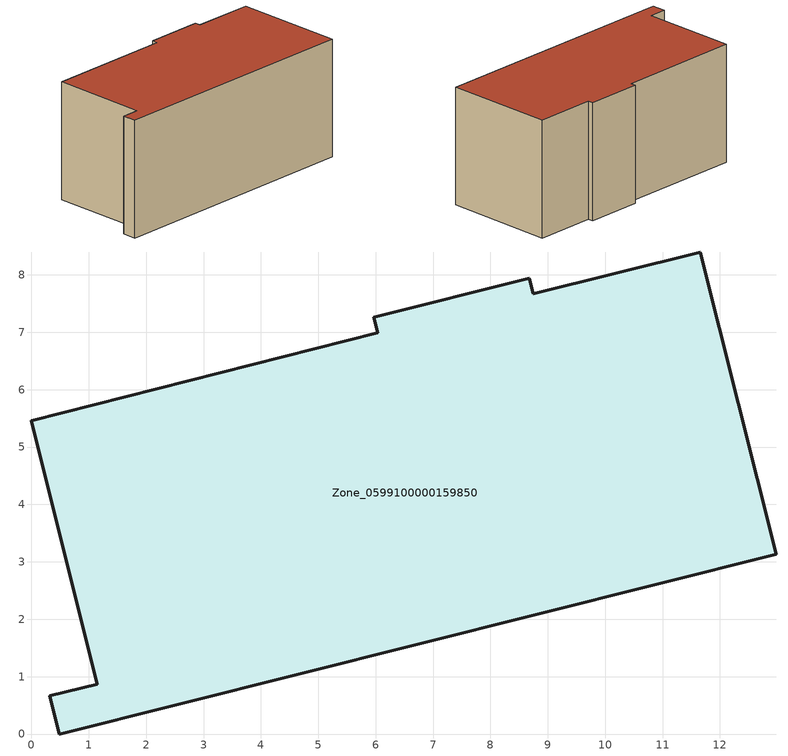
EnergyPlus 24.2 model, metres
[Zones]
Zone_0599100000159850
 floor ground (C_G): 12.98,3.13 0.49,0 0.32,0.66 1.15,0.87 0,5.46 6.04,6.99 5.97,7.26 8.68,7.94 8.75,7.67 11.66,8.4 z0
 wall outside (C_F): 6.04,6.99 0,5.46 1.15,0.87 0.32,0.66 0.49,0 12.98,3.13 11.66,8.4 8.75,7.67 8.68,7.94 5.97,7.26 6.04,6.99 z0:5.8
 roof outside (C_R): 11.66,8.4 8.75,7.67 8.68,7.94 5.97,7.26 6.04,6.99 0,5.46 1.15,0.87 0.32,0.66 0.49,0 12.98,3.13 z5.8
[BUILDING]
Pand.0599100000159850: North Axis=0; Terrain=City; Loads Convergence Tolerance Value=0.04; Temperature Convergence Tolerance Value=0.4; Solar Distribution=FullExterior; Maximum Number of Warmup Days=25; Minimum Number of Warmup Days=1
[Site:Location]
Rotterdam.The.Hague.AP_ZH_NLD Design_Conditions: Latitude=51.96; Longitude=4.45; Time Zone=1; Elevation=-4.5
[SITE:GROUNDTEMPERATURE:BUILDINGSURFACE]
18, 18, 18, 18, 18, 18, 18, 18, 18, 18, 18, 18
[MATERIAL] Thermal Absorptance=0.9; Solar Absorptance=0.7; Visible Absorptance=0.7
Name | Roughness | Thickness | Conductivity | Density | Specific Heat
G.TI.1975-1991 | MediumSmooth | 0.15 | 0.288461 | 540 | 1210
F.TI.1975-1991 | Rough | 0.3 | 0.230769 | 1920 | 840
R.TI.1975-1991 | MediumRough | 0.2 | 0.153846 | 1500 | 1000
[CONSTRUCTION]
C_G: G.TI.1975-1991
C_F: F.TI.1975-1991
C_R: R.TI.1975-1991
[ZONE]
Zone_0599100000159850: Type=1; Multiplier=1; Ceiling Height=Autocalculate; Volume=Autocalculate; Floor Area=autocalculate; Part of Total Floor Area=Yes
[ZONEINFILTRATION:DESIGNFLOWRATE]
Infil_Zone_0599100000159850: Zone or ZoneList or Space or SpaceList=Zone_0599100000159850; Schedule=AlwaysOn; Design Flow Rate Calculation Method=Flow/Area; Flow Rate per Floor Area=0.003; Constant Term Coefficient=1; Temperature Term Coefficient=0; Velocity Term Coefficient=0; Velocity Squared Term Coefficient=0
[HVACTEMPLATE:ZONE:IDEALLOADSAIRSYSTEM]
Zone_0599100000159850: Maximum Heating Supply Air Temperature=50; Minimum Cooling Supply Air Temperature=13; Maximum Heating Supply Air Humidity Ratio=0.0156; Minimum Cooling Supply Air Humidity Ratio=0.0077; Heating Limit=NoLimit; Cooling Limit=NoLimit; Dehumidification Control Type=ConstantSensibleHeatRatio; Cooling Sensible Heat Ratio=0.7; Dehumidification Setpoint=60; Humidification Control Type=None; Humidification Setpoint=30; Outdoor Air Method=None; Outdoor Air Flow Rate per Person=0.00944; Outdoor Air Flow Rate per Zone Floor Area=0; Outdoor Air Flow Rate per Zone=0; Demand Controlled Ventilation Type=None; Outdoor Air Economizer Type=NoEconomizer; Heat Recovery Type=None; Sensible Heat Recovery Effectiveness=0.7; Latent Heat Recovery Effectiveness=0.65
[ZONECONTROL:THERMOSTAT]
ThermostatControl_Zone_0599100000159850: Zone or ZoneList=Zone_0599100000159850; Control Type Schedule=DualSetpointControlType; Control 1=Thermostat_Zone_0599100000159850; Temperature Difference Between Cutout And Setpoint=0
[THERMOSTATSETPOINT:DUALSETPOINT]
Thermostat_Zone_0599100000159850: Heating Setpoint Temperature Schedule=HeatingSetpoint_Zone_0599100000159850; Cooling Setpoint Temperature Schedule=CoolingSetpoint_Zone_0599100000159850
[SCHEDULE:COMPACT]
HeatingSetpoint_Zone_0599100000159850: Through: 12/31, For: AllDays, Until: 24:00, 21
CoolingSetpoint_Zone_0599100000159850: Through: 12/31, For: AllDays, Until: 24:00, 24
DualSetpointControlType: Through: 12/31, For: AllDays, Until: 24:00, 4
AlwaysOn: Through: 12/31, For: AllDays, Until: 24:00, 1
